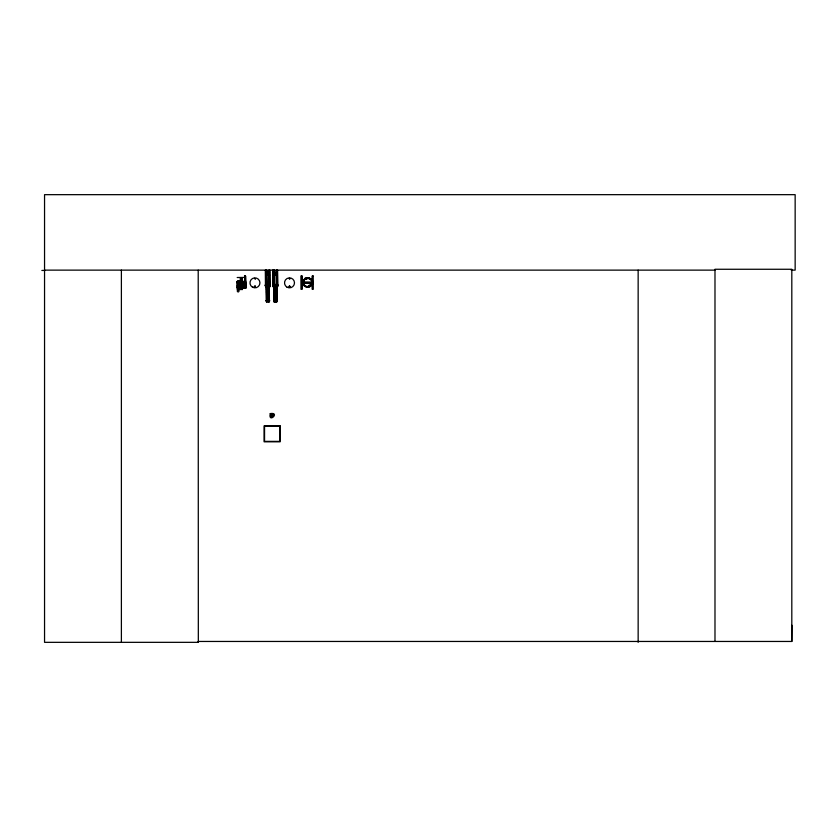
<?xml version="1.0" encoding="UTF-8"?>
<svg xmlns="http://www.w3.org/2000/svg" width="837" height="837" viewBox="0 0 837 837"><rect width="100%" height="100%" fill="white"/><g stroke="black" fill="none" stroke-linecap="round" stroke-linejoin="round"><path stroke-width="1.26" d="M306.499 286.756L310.255 286.17L306.447 286.924L303.329 284.873L302.691 281.305L305.013 278.323L309.01 277.706L312.337 279.903L313.007 283.628L309.428 287.133L305.463 286.777C301.079 284.967 302.931 277.8 307.556 278.083L310.014 278.627M791.237 270.131L795.15 270.131L795.15 194.665L44.549 194.665L44.549 642.335L198.327 642.335L198.223 641.456L791.812 641.456L791.928 625.27M237.352 281.598L237.321 282.969M237.174 287.844L237.896 287.844L237.174 287.844L237.248 281.368L238.085 281.368M237.896 287.844L237.959 281.41M245.011 287.918L244.289 287.844L244.404 281.337L244.425 282.969M237.3 281.337C238.597 279.809 248.118 282.707 244.268 282.404L237.153 282.644L245.063 282.896M238.011 283.701L237.133 284.904L237.143 288.012L245.011 287.844L245.063 281.41L237.237 281.41M254.176 286.589C256.467 284.507 254.961 288.587 254.333 286.945M255.421 286.714C254.354 284.643 254.458 288.577 255.473 286.453M289.895 278.805C288.723 277.214 289.612 280.385 289.79 278.418M290.251 286.788C288.922 284.005 288.503 288.713 290.136 286.945M306.949 282.655L307.493 282.582L306.98 282.801M307.556 278.302L304.291 279.558L303.151 284.005M271.711 416.826L273.364 415.675L272.203 414.022L270.56 415.183L271.711 416.826L271.92 415.654M272.004 415.204L272.203 414.022M237.279 291.454L238.189 292.008L239.016 291.402M239.518 281.494L240.292 281.431M268.06 286.432L267.463 286.442M310.789 285.093L311.96 282.236L311.291 280.28L309.711 278.857L307.399 278.365M255.337 278.92L254.741 278.323L255.149 279.045M289.979 286.861C289.309 284.779 288.817 287.834 289.748 287.007M242.05 281.609L242.772 281.609M275.143 286.421L275.446 285.386M303.329 282.498L311.061 282.885M303.779 284.8L303.193 281.514L305.296 278.847L308.853 278.313M271.042 416.512L271.816 415.602M272.109 415.257L272.872 414.336M303.256 283.858L305.557 286.4L309.156 286.704C313.572 285.218 313.268 279.276 308.832 278.313M304.291 279.715L307.451 278.397M308.351 286.087C308.759 287.719 308.382 283.973 310.809 285.072M244.927 287.823L242.385 288.357L243.609 287.844L243.609 285.679L242.301 284.768L239.842 284.8L238.535 285.741L238.535 287.907L239.853 288.273L239.769 289.55L242.395 289.518L242.385 288.284L242.395 289.518M308.602 286.631L311.27 285.522L312.557 282.351L311.824 280.175L310.014 278.606M270.623 415.916L271.743 415.508M272.171 415.351L273.291 414.943M238.064 283.921L244.111 283.586L238.053 283.753M237.31 281.755L238.576 282.038L238.608 283.858C236.735 284.967 236.641 280.981 238.566 281.954M267.537 286.421L268.06 285.553L267.453 285.501M305.013 278.365L309.02 277.717M303.611 284.758L306.677 286.672M244.571 275.739L245.565 276.336L244.571 275.739L244.666 277.11M246.12 284.109L246.13 285.312L245.22 285.354L245.21 284.161L246.12 284.109L246.392 287.771L245.492 287.823L244.906 281.933M245.231 286.17L246.141 286.149L246.392 287.771M245.251 287.394L246.162 287.342M313.205 275.99L313.226 289.32L312.337 289.33L312.337 275.99L313.153 275.99M239.769 288.388L237.143 288.012M265.622 270.937L269.619 270.895M273.228 270.937L277.225 270.895M265.632 272.883L269.629 272.841M273.249 272.883L277.246 272.841M265.653 275.091L269.66 275.038M273.27 275.091L277.267 275.038M245.105 281.598L237.227 281.682L238.158 281.671M265.768 284.517L269.765 284.475M273.375 284.517L277.371 284.475M265.109 285.155L270.435 285.103M272.716 285.155L278.051 285.103M265.109 285.323L270.445 285.271M272.716 285.323L278.051 285.271M275.07 285.532L275.697 285.532M277.518 270.1L277.717 286.672L273.396 286.714L273.218 270.163M274.494 286.725L273.092 286.735L272.925 270.173M275.08 286.725L275.708 286.725M266.407 288.796L269.075 288.765M274.013 288.796L276.681 288.765M266.417 289.78L269.085 289.748M274.023 289.78L276.691 289.748M266.428 291.245L269.095 291.213M274.044 291.245L276.712 291.213M266.438 292.542L269.106 292.521M274.055 292.542L276.723 292.521M266.459 294.017L269.127 293.986M274.065 294.017L276.733 293.986M266.532 300.305L269.2 300.274M274.138 300.305L276.806 300.274M266.093 300.724L269.65 300.682M266.093 300.828L269.65 300.797M273.699 300.828L277.256 300.682M273.95 301.78L277.037 301.738L276.88 287.29L273.793 287.332L273.961 301.78L274.002 287.332M312.368 276.001L312.442 289.33M41.85 270.445L44.549 270.435M44.549 270.131L714.986 270.131M237.185 277.518L245.189 277.424M244.488 281.326L245.053 281.326M301.801 282.937L312.337 283.021M301.801 283.105L312.337 283.105M245.011 287.593L244.289 287.844M270.56 415.183L271.732 415.382M272.182 415.466L273.364 415.675M270.874 414.514L271.784 415.278M272.13 415.57L273.05 416.345M244.111 283.586L245.011 284.726M244.048 283.628L245.011 284.81M271.47 414.085L271.879 415.215M272.035 415.644L272.443 416.763M246.068 284.747L246.13 285.312M246.141 286.149L245.816 281.881M245.157 284.8L245.22 285.354M245.994 284.758L245.764 281.065M245.084 284.81L244.854 281.117M245.21 284.161L245.492 287.823M245.649 280.217L245.712 281.19M244.749 280.269L244.802 281.242M245.597 279.244L245.712 280.228M244.697 279.296L244.802 280.28M245.67 279.401L245.503 276.513M244.655 278.344L244.76 279.453M245.628 278.585L245.482 275.739M244.613 277.434L244.718 278.637M244.592 276.566L244.697 277.853M277.434 270.1L277.612 286.672M277.214 270.11L277.403 286.672M277.005 270.11L277.183 286.672L276.921 270.11M276.66 270.11L276.932 286.672M276.691 287.29L276.827 301.738M276.283 275.216L276.294 285.407M276.147 287.3L276.273 301.749M276.011 286.683L274.787 286.704M275.938 287.3L276.158 301.749M275.896 301.749L275.08 301.759M274.735 287.321L274.871 301.77M274.546 287.332L274.818 301.77M274.222 270.152L274.327 272.705M274.348 275.258L274.484 285.448M274.379 287.332L274.672 301.78M274.222 286.725L274.044 270.163L274.138 286.725M274.212 287.332L274.484 301.78M274.149 287.332L274.18 301.78M273.709 270.163L273.814 272.705M273.845 275.258L273.866 286.725M273.542 270.163L273.542 272.716M273.594 275.258L273.699 286.735M273.437 270.163L273.469 272.716M273.5 275.258L273.615 286.735M273.008 270.173L273.186 286.735M269.828 270.1L270.1 286.672L265.475 286.735L265.319 270.173M269.608 270.11L269.786 286.672M269.315 270.11L269.221 286.683M268.865 270.11L269.001 286.683M269.211 301.738L269.033 287.29L266.187 287.332L266.354 301.78L269.42 301.738L269.252 287.29L268.332 287.3L268.489 301.749M268.855 287.29L269.001 301.738M268.729 287.29L268.907 301.749M268.51 287.3L268.719 301.749M268.405 286.683L267.181 286.704M267.108 287.321L267.275 301.77M266.731 272.705L266.689 270.152L266.637 272.705M266.762 275.247L266.857 285.448L266.658 275.258M266.94 287.332L267.066 301.78M266.762 287.332L266.857 301.78L266.532 287.332M266.428 270.163L266.564 286.725M266.229 275.258L266.354 286.725M266.386 287.332L266.543 301.78M266.156 275.258L266.26 286.725M265.925 270.163L265.936 272.716M265.988 275.258L266.009 286.735M265.831 286.735L265.653 270.163L265.748 286.735M791.812 641.456L791.812 269.263L714.986 269.263L714.986 641.456M638.15 270.131L638.15 642.335M242.071 277.539L242.039 284.392M241.631 277.539L241.684 284.392M240.627 277.539L240.679 284.392M240.292 277.539L240.292 284.392M198.212 270.131L198.327 642.335M121.386 270.131L121.386 642.335M266.783 273.741C267.913 277.131 269.399 271.324 266.783 273.741M267.212 293.117C267.966 295.377 268.949 291.506 267.212 293.117M274.4 273.741C275.519 277.131 277.005 271.324 274.4 273.741M274.818 293.117C275.53 295.377 276.618 291.496 274.818 293.117M237.153 289.905L239.131 289.947L237.153 289.905M243.295 287.907C242.071 285.302 236.756 289.926 240.522 286.662L238.807 285.302L241.087 286.4L243.347 285.25L241.611 286.641L243.295 287.907M270.257 413.583C267.966 423.888 280.74 412.086 270.257 413.583M242.301 285.699L239.853 285.72L239.853 287.886L242.301 287.855L242.301 285.699M241.862 288.828L240.292 289.236L241.862 288.828M301.801 275.99L300.912 275.98L300.985 289.32L301.801 289.32L301.801 275.98M312.337 282.299L301.801 282.299L312.337 282.383M280.102 425.824L264.105 425.824L264.105 441.821L280.102 441.821L280.102 425.824M279.663 426.263L264.555 426.263L264.555 441.371L279.663 441.371L279.663 426.263M301.759 275.99L301.759 289.32L301.707 275.99M276.66 286.683L276.482 270.11L276.576 286.683M276.628 301.738L276.524 287.29L276.618 301.738M268.782 285.407L268.667 275.216L268.698 285.407M266.208 272.705L266.176 270.163L266.103 272.716M287.007 287.175A4.991 4.991 0 0 0 294.498 282.854A4.991 4.991 0 0 0 287.007 278.533A4.991 4.991 0 0 0 287.007 287.175M252.46 287.175A4.991 4.991 0 0 0 259.941 282.854A4.991 4.991 0 0 0 252.46 278.533A4.991 4.991 0 0 0 252.46 287.175"/></g></svg>
